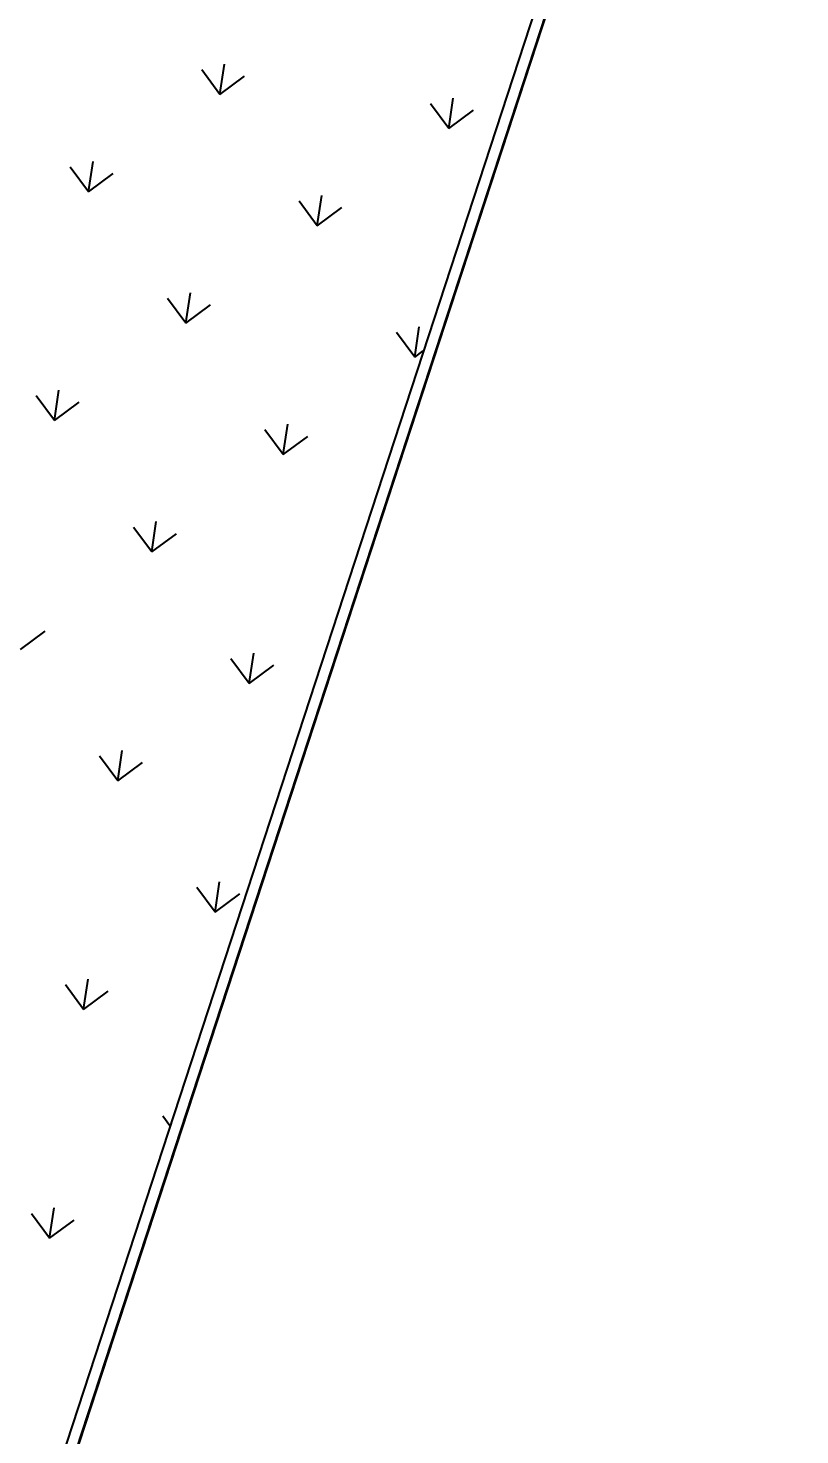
# Model space of a CAD drawing. Header units: millimetres. Extents: x 338 to 506, y 179 to 335.
# Drawn here: x 476.85 to 486.44, y 220.96 to 238.44 of the extents above; entities that cross this region are included whole.
import ezdxf

# ---------------------------------------------------------------- set-up
doc = ezdxf.new("R2010")
doc.units = ezdxf.units.MM
for name, color, linetype in [('ANDEN', 251, 'Continuous'), ('ARBUSTO', 63, 'Continuous'), ('MUROS', 32, 'Continuous'), ('TEXTOS', 7, 'Continuous')]:
    doc.layers.add(name, color=color, linetype=linetype)
doc.styles.add('NOTAS', font='simplex.shx')

# ---------------------------------------------------------------- blocks, each defined once
blk = doc.blocks.new('*U869')
at = {"layer": 'TEXTOS', "style": 'NOTAS'}
blk.add_text('PLANTA PRIMER NIVEL', height=2.71546, dxfattribs=at).set_placement((37.675, 3.018, -0.733))
blk = doc.blocks.new('*X965')
at = {"color": 0}
for p, q in [((63.65, 17.128), (63.919, 17.397)), ((66.523, 17.128), (66.793, 17.397)), ((60.776, 17.128), (61.045, 16.858)), ((63.65, 17.128), (63.919, 16.858)), ((63.65, 17.128), (64.031, 17.128)), ((66.523, 17.128), (66.793, 16.858)), ((66.523, 17.128), (66.904, 17.128)), ((53.592, 15.691), (53.861, 15.96)), ((56.465, 15.691), (56.735, 15.96)), ((59.339, 15.691), (59.609, 15.96)), ((62.213, 15.691), (62.482, 15.96)), ((65.087, 15.691), (65.356, 15.96)), ((67.96, 15.691), (68.23, 15.96)), ((53.592, 15.691), (53.861, 15.422)), ((53.592, 15.691), (53.973, 15.691)), ((56.465, 15.691), (56.735, 15.422)), ((56.465, 15.691), (56.846, 15.691)), ((59.339, 15.691), (59.609, 15.422)), ((59.339, 15.691), (59.72, 15.691)), ((62.213, 15.691), (62.482, 15.422)), ((62.213, 15.691), (62.594, 15.691)), ((65.087, 15.691), (65.356, 15.422)), ((65.087, 15.691), (65.468, 15.691)), ((67.96, 15.691), (68.23, 15.422)), ((67.96, 15.691), (68.341, 15.691)), ((55.194, 14.42), (55.298, 14.524)), ((57.902, 14.254), (58.172, 14.524)), ((60.776, 14.254), (61.045, 14.524)), ((63.65, 14.254), (63.919, 14.524)), ((66.523, 14.254), (66.793, 14.524)), ((57.902, 14.254), (58.172, 13.985)), ((57.902, 14.254), (58.283, 14.254)), ((60.776, 14.254), (61.045, 13.985)), ((60.776, 14.254), (61.157, 14.254)), ((63.65, 14.254), (63.919, 13.985)), ((63.65, 14.254), (64.031, 14.254)), ((66.523, 14.254), (66.793, 13.985)), ((66.523, 14.254), (66.904, 14.254)), ((65.087, 12.817), (65.356, 13.087)), ((67.96, 12.817), (68.23, 13.087)), ((65.087, 12.817), (65.18, 12.724)), ((65.087, 12.817), (65.468, 12.817)), ((67.96, 12.817), (68.23, 12.548)), ((67.96, 12.817), (68.341, 12.817))]:
    blk.add_line(p, q, dxfattribs=at)
blk = doc.blocks.new('A$C7152A42C')
at = {"layer": 'ANDEN'}
for points in [[(122.05847, 33.52703), (122.05847, 2.91598), (35.6068, 17.59263), (35.6068, 33.52703)], [(121.90847, 33.37703), (121.90847, 3.09359), (35.7568, 17.71931), (35.7568, 33.37703)]]:
    blk.add_lwpolyline(points, close=True, dxfattribs=at)
at = {"layer": 'ARBUSTO'}
blk.add_line((19.19219, 20.37929), (139.23483, 0), dxfattribs=at)
blk.add_blockref('*U869', (0, 0))
at = {"layer": 'ANDEN', "color": 251, "linetype": 'Continuous'}
blk.add_blockref('*X965', (0, 0), dxfattribs=at)

msp = doc.modelspace()

# ---------------------------------------------------------------- block references
at = {"layer": 'MUROS', "color": 32, "rotation": 81.53046525965426}
msp.add_blockref('A$C7152A42C', (484.748, 168.084), dxfattribs=at)

doc.saveas('drawing.dxf')
